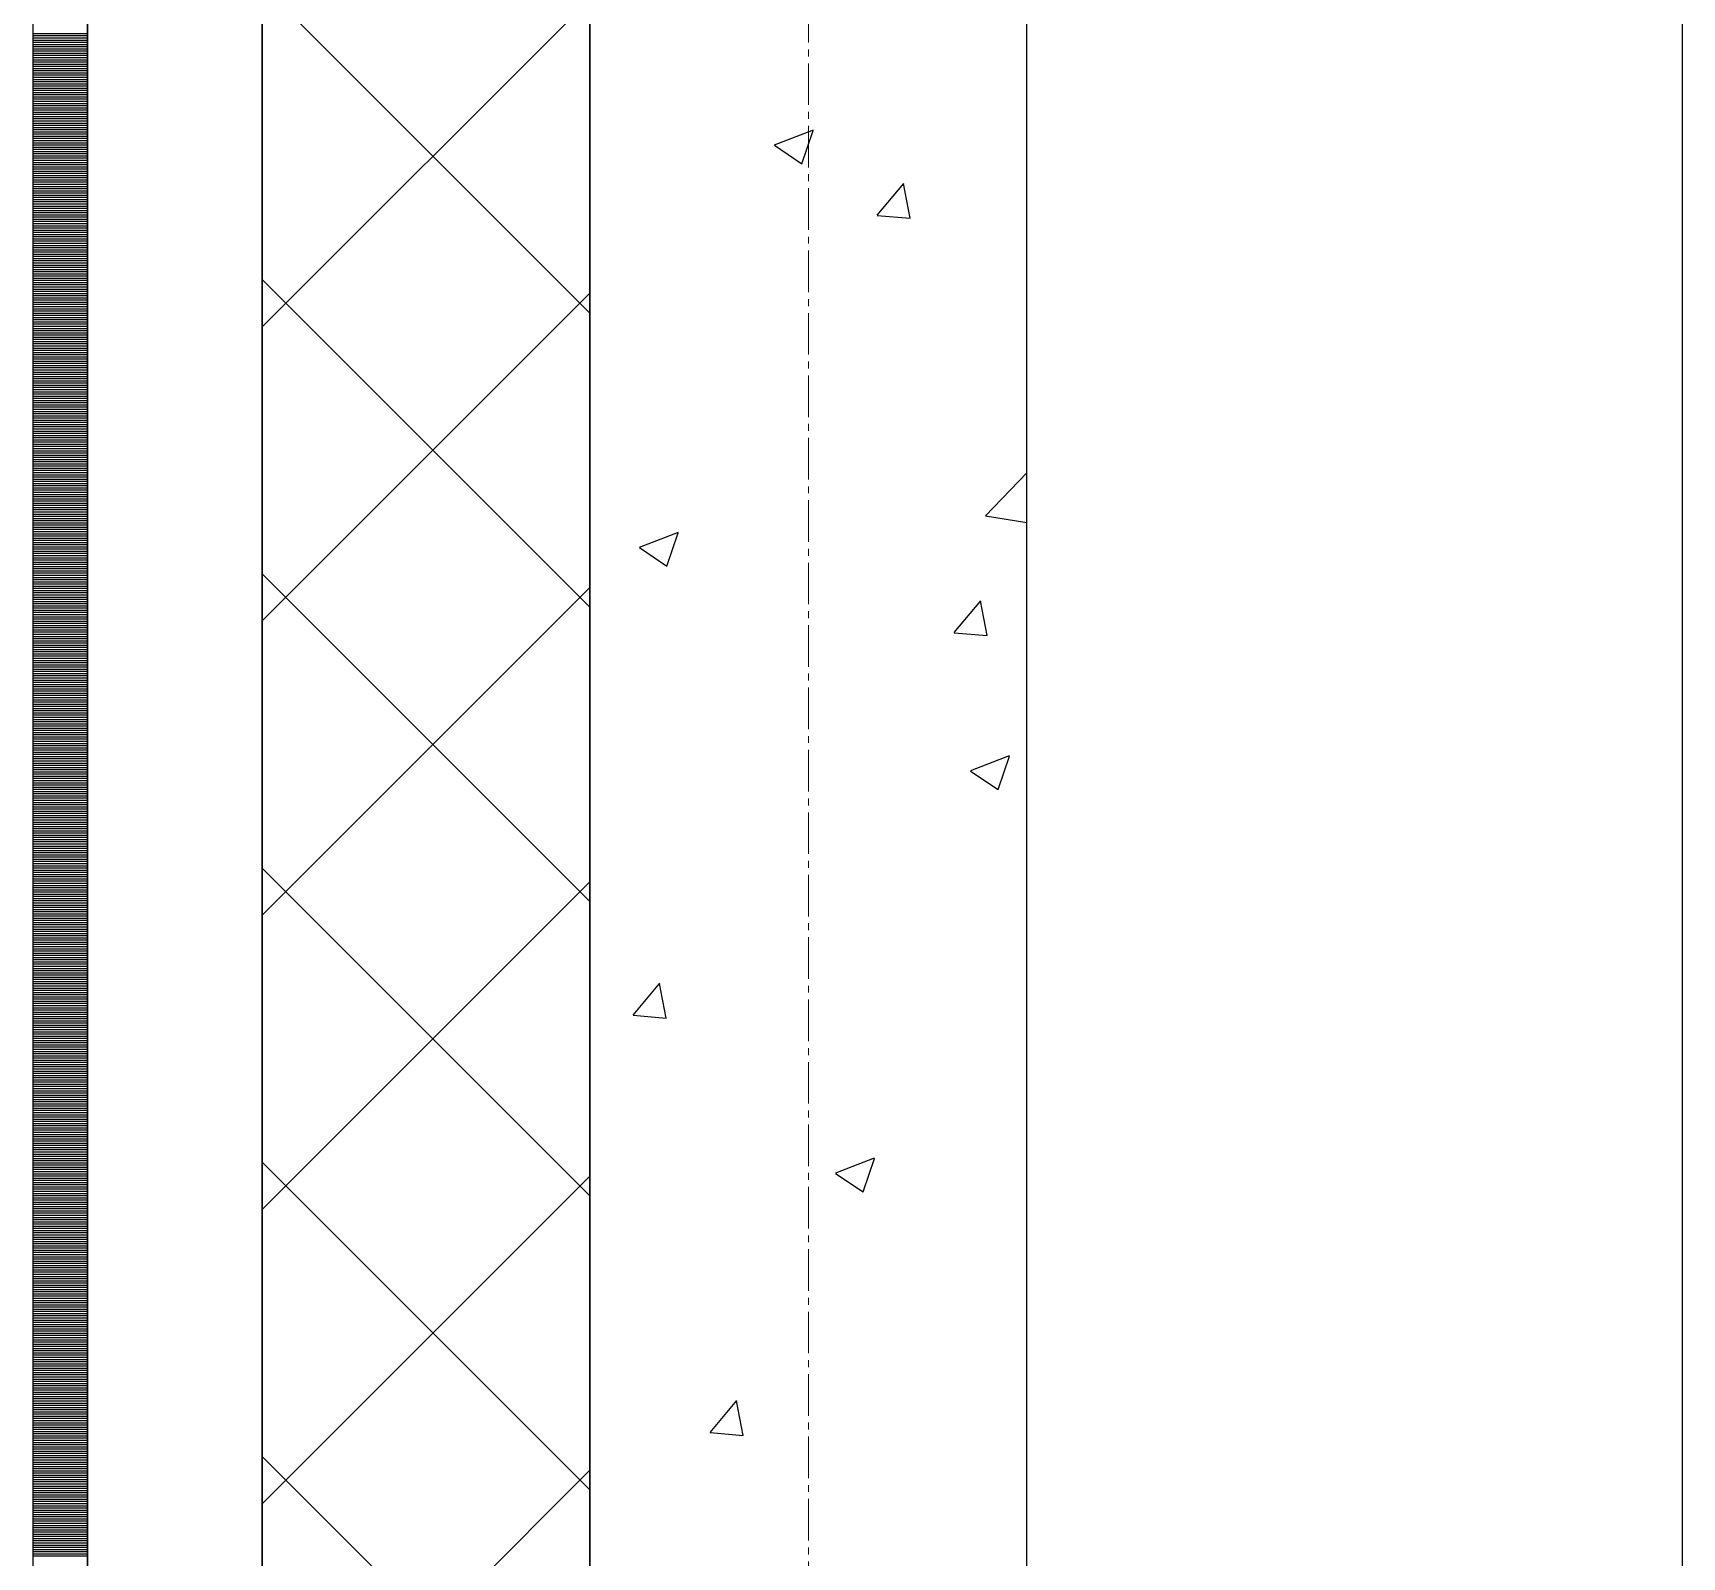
# Model space of a CAD drawing. Header units: millimetres. Extents: x 538266 to 1167394, y 114608 to 637157.
# Drawn here: x 1046079 to 1046834, y 575874 to 576572 of the extents above; entities that cross this region are included whole.
import ezdxf

# ---------------------------------------------------------------- set-up
doc = ezdxf.new("R2010")
doc.units = ezdxf.units.MM
doc.linetypes.add('CENTER2', pattern=[28.575, 19.05, -3.175, 3.175, -3.175])
doc.linetypes.add('DASHED', pattern=[19.05, 12.7, -6.35])
for name, color, linetype, lineweight in [('0) шт стен 3 эт', 150, 'Continuous', 60), ('АР_Стены ПЕНОблок', 52, 'Continuous', 20), ('АР_Тонкая', 254, 'Continuous', 5), ('АР_Утеплитель', 31, 'Continuous', 0), ('АР_Штриховка', 8, 'Continuous', 0)]:
    doc.layers.add(name, color=color, linetype=linetype, lineweight=lineweight)
doc.layers.add('АР_Делит', color=120, linetype='Continuous', lineweight=0, plot=False)
doc.layers.add('КР_Балки-0.5', color=60, linetype='Continuous', lineweight=50, plot=False)
doc.layers.add('РД_Оси_100', color=7, linetype='Continuous', lineweight=0, true_color=0x525252)

# ---------------------------------------------------------------- blocks, each defined once
blk = doc.blocks.new('СОШ_2200_АР_ОСИ_М100_28.05.24')
at = {"layer": 'АР_Делит', "color": 251, "linetype": 'DASHED', "true_color": 0x636466}
blk.add_lwpolyline([(114955, 135155), (114955, -355), (93595.036, -355), (93595.036, 13855), (94145, 13855), (94145, 68320), (66055, 68320), (66055, 13857.73), (83455, 13857.73), (83455, -355), (45245, -355), (45245, 13145), (44695, 13145), (44695, 26755), (45245, 26755), (45245, 68320), (20455, 68320), (20455, 26755), (27955, 26755), (27955, 13145), (-355, 13145), (-355, 100855)], dxfattribs=at)
at = {"layer": 'РД_Оси_100', "color": 251, "linetype": 'CENTER2', "true_color": 0x636466}
blk.add_line((0, -6155), (0, 139938.679), dxfattribs=at)
blk = doc.blocks.new('3_этаж1')
at = {"layer": 'АР_Стены ПЕНОблок', "color": 18, "linetype": 'Continuous', "lineweight": 25, "true_color": 0x000000}
for p, q in [((684283.57, 587568.74), (684283.57, 511368.74)), ((684483.57, 511368.74), (684483.57, 587568.74))]:
    blk.add_line(p, q, dxfattribs=at)
at = {"layer": 'АР_Тонкая', "color": 18, "linetype": 'Continuous', "lineweight": 25, "true_color": 0x000000}
for p, q in [((684028.57, 587568.74), (684028.57, 511368.74)), ((684053.57, 587568.74), (684053.57, 511368.74)), ((684053.57, 511368.74), (684053.57, 587568.74)), ((684133.57, 511368.74), (684133.57, 587568.74))]:
    blk.add_line(p, q, dxfattribs=at)
at = {"layer": 'АР_Утеплитель', "color": 18, "linetype": 'Continuous', "lineweight": 25, "true_color": 0x000000}
for p, q in [((684133.57, 587568.74), (684133.57, 511368.74)), ((684283.57, 511368.74), (684283.57, 587568.74))]:
    blk.add_line(p, q, dxfattribs=at)
at = {"layer": 'АР_Штриховка', "color": 18, "linetype": 'Continuous', "lineweight": 25, "true_color": 0x000000}
for p, q in [((684283.57, 576443.51), (684133.57, 576593.51)), ((684133.57, 576437.22), (684283.57, 576587.22)), ((684028.57, 576571.49), (684053.57, 576571.49)), ((684028.57, 576570.49), (684053.57, 576570.49)), ((684028.57, 576569.49), (684053.57, 576569.49)), ((684028.57, 576568.49), (684053.57, 576568.49)), ((684028.57, 576567.49), (684053.57, 576567.49)), ((684028.57, 576566.49), (684053.57, 576566.49)), ((684028.57, 576565.49), (684053.57, 576565.49)), ((684028.57, 576564.49), (684053.57, 576564.49)), ((684028.57, 576563.49), (684053.57, 576563.49)), ((684028.57, 576562.49), (684053.57, 576562.49)), ((684028.57, 576561.49), (684053.57, 576561.49)), ((684028.57, 576560.49), (684053.57, 576560.49)), ((684028.57, 576559.49), (684053.57, 576559.49)), ((684028.57, 576558.49), (684053.57, 576558.49)), ((684028.57, 576557.49), (684053.57, 576557.49)), ((684028.57, 576556.49), (684053.57, 576556.49)), ((684028.57, 576555.49), (684053.57, 576555.49)), ((684028.57, 576554.49), (684053.57, 576554.49)), ((684028.57, 576553.49), (684053.57, 576553.49)), ((684028.57, 576552.49), (684053.57, 576552.49)), ((684028.57, 576551.49), (684053.57, 576551.49)), ((684028.57, 576550.49), (684053.57, 576550.49)), ((684028.57, 576549.49), (684053.57, 576549.49)), ((684028.57, 576548.49), (684053.57, 576548.49)), ((684028.57, 576547.49), (684053.57, 576547.49)), ((684028.57, 576546.49), (684053.57, 576546.49)), ((684028.57, 576545.49), (684053.57, 576545.49)), ((684028.57, 576544.49), (684053.57, 576544.49)), ((684028.57, 576543.49), (684053.57, 576543.49)), ((684028.57, 576542.49), (684053.57, 576542.49)), ((684028.57, 576541.49), (684053.57, 576541.49)), ((684028.57, 576540.49), (684053.57, 576540.49)), ((684028.57, 576539.49), (684053.57, 576539.49)), ((684028.57, 576538.49), (684053.57, 576538.49)), ((684028.57, 576537.49), (684053.57, 576537.49)), ((684028.57, 576536.49), (684053.57, 576536.49)), ((684028.57, 576535.49), (684053.57, 576535.49)), ((684028.57, 576534.49), (684053.57, 576534.49)), ((684028.57, 576533.49), (684053.57, 576533.49)), ((684028.57, 576532.49), (684053.57, 576532.49)), ((684028.57, 576531.49), (684053.57, 576531.49)), ((684028.57, 576530.49), (684053.57, 576530.49)), ((684028.57, 576529.49), (684053.57, 576529.49)), ((684028.57, 576528.49), (684053.57, 576528.49)), ((684028.57, 576527.49), (684053.57, 576527.49)), ((684028.57, 576526.49), (684053.57, 576526.49)), ((684368.1, 576520.5), (684385.88, 576527.33)), ((684380.65, 576511.75), (684385.8, 576527.1)), ((684028.57, 576525.49), (684053.57, 576525.49)), ((684028.57, 576524.49), (684053.57, 576524.49)), ((684028.57, 576523.49), (684053.57, 576523.49)), ((684028.57, 576522.49), (684053.57, 576522.49)), ((684028.57, 576521.49), (684053.57, 576521.49)), ((684028.57, 576520.49), (684053.57, 576520.49)), ((684028.57, 576519.49), (684053.57, 576519.49)), ((684368, 576520.28), (684380.64, 576511.76)), ((684028.57, 576518.49), (684053.57, 576518.49)), ((684028.57, 576517.49), (684053.57, 576517.49)), ((684028.57, 576516.49), (684053.57, 576516.49)), ((684028.57, 576515.49), (684053.57, 576515.49)), ((684028.57, 576514.49), (684053.57, 576514.49)), ((684028.57, 576513.49), (684053.57, 576513.49)), ((684028.57, 576512.49), (684053.57, 576512.49)), ((684028.57, 576511.49), (684053.57, 576511.49)), ((684028.57, 576510.49), (684053.57, 576510.49)), ((684028.57, 576509.49), (684053.57, 576509.49)), ((684028.57, 576508.49), (684053.57, 576508.49)), ((684028.57, 576507.49), (684053.57, 576507.49)), ((684028.57, 576506.49), (684053.57, 576506.49)), ((684028.57, 576505.49), (684053.57, 576505.49)), ((684028.57, 576504.49), (684053.57, 576504.49)), ((684028.57, 576503.49), (684053.57, 576503.49)), ((684028.57, 576502.49), (684053.57, 576502.49)), ((684028.57, 576501.49), (684053.57, 576501.49)), ((684028.57, 576500.49), (684053.57, 576500.49)), ((684028.57, 576499.49), (684053.57, 576499.49)), ((684028.57, 576498.49), (684053.57, 576498.49)), ((684028.57, 576497.49), (684053.57, 576497.49)), ((684028.57, 576496.49), (684053.57, 576496.49)), ((684415.04, 576488.23), (684427.29, 576502.82)), ((684430.12, 576486.87), (684427.19, 576502.79)), ((684028.57, 576495.49), (684053.57, 576495.49)), ((684028.57, 576494.49), (684053.57, 576494.49)), ((684028.57, 576493.49), (684053.57, 576493.49)), ((684028.57, 576492.49), (684053.57, 576492.49)), ((684028.57, 576491.49), (684053.57, 576491.49)), ((684028.57, 576490.49), (684053.57, 576490.49)), ((684028.57, 576489.49), (684053.57, 576489.49)), ((684028.57, 576488.49), (684053.57, 576488.49)), ((684028.57, 576487.49), (684053.57, 576487.49)), ((684028.57, 576486.49), (684053.57, 576486.49)), ((684028.57, 576485.49), (684053.57, 576485.49)), ((684028.57, 576484.49), (684053.57, 576484.49)), ((684028.57, 576483.49), (684053.57, 576483.49)), ((684028.57, 576482.49), (684053.57, 576482.49)), ((684028.57, 576481.49), (684053.57, 576481.49)), ((684415.04, 576488.22), (684430.22, 576486.89)), ((684028.57, 576480.49), (684053.57, 576480.49)), ((684028.57, 576479.49), (684053.57, 576479.49)), ((684028.57, 576478.49), (684053.57, 576478.49)), ((684028.57, 576477.49), (684053.57, 576477.49)), ((684028.57, 576476.49), (684053.57, 576476.49)), ((684028.57, 576475.49), (684053.57, 576475.49)), ((684028.57, 576474.49), (684053.57, 576474.49)), ((684028.57, 576473.49), (684053.57, 576473.49)), ((684028.57, 576472.49), (684053.57, 576472.49)), ((684028.57, 576471.49), (684053.57, 576471.49)), ((684028.57, 576470.49), (684053.57, 576470.49)), ((684028.57, 576469.49), (684053.57, 576469.49)), ((684028.57, 576468.49), (684053.57, 576468.49)), ((684028.57, 576467.49), (684053.57, 576467.49)), ((684028.57, 576466.49), (684053.57, 576466.49)), ((684028.57, 576465.49), (684053.57, 576465.49)), ((684028.57, 576464.49), (684053.57, 576464.49)), ((684028.57, 576463.49), (684053.57, 576463.49)), ((684028.57, 576462.49), (684053.57, 576462.49)), ((684028.57, 576461.49), (684053.57, 576461.49)), ((684028.57, 576460.49), (684053.57, 576460.49)), ((684028.57, 576459.49), (684053.57, 576459.49)), ((684028.57, 576458.49), (684053.57, 576458.49)), ((684283.57, 576308.81), (684133.57, 576458.81)), ((684028.57, 576457.49), (684053.57, 576457.49)), ((684028.57, 576456.49), (684053.57, 576456.49)), ((684028.57, 576455.49), (684053.57, 576455.49)), ((684028.57, 576454.49), (684053.57, 576454.49)), ((684028.57, 576453.49), (684053.57, 576453.49)), ((684028.57, 576452.49), (684053.57, 576452.49)), ((684028.57, 576451.49), (684053.57, 576451.49)), ((684133.57, 576302.52), (684283.57, 576452.52)), ((684028.57, 576450.49), (684053.57, 576450.49)), ((684028.57, 576449.49), (684053.57, 576449.49)), ((684028.57, 576448.49), (684053.57, 576448.49)), ((684028.57, 576447.49), (684053.57, 576447.49)), ((684028.57, 576446.49), (684053.57, 576446.49)), ((684028.57, 576445.49), (684053.57, 576445.49)), ((684028.57, 576444.49), (684053.57, 576444.49)), ((684028.57, 576443.49), (684053.57, 576443.49)), ((684028.57, 576442.49), (684053.57, 576442.49)), ((684028.57, 576441.49), (684053.57, 576441.49)), ((684028.57, 576440.49), (684053.57, 576440.49)), ((684028.57, 576439.49), (684053.57, 576439.49)), ((684028.57, 576438.49), (684053.57, 576438.49)), ((684028.57, 576437.49), (684053.57, 576437.49)), ((684028.57, 576436.49), (684053.57, 576436.49)), ((684028.57, 576435.49), (684053.57, 576435.49)), ((684028.57, 576434.49), (684053.57, 576434.49)), ((684028.57, 576433.49), (684053.57, 576433.49)), ((684028.57, 576432.49), (684053.57, 576432.49)), ((684028.57, 576431.49), (684053.57, 576431.49)), ((684028.57, 576430.49), (684053.57, 576430.49)), ((684028.57, 576429.49), (684053.57, 576429.49)), ((684028.57, 576428.49), (684053.57, 576428.49)), ((684028.57, 576427.49), (684053.57, 576427.49)), ((684028.57, 576426.49), (684053.57, 576426.49)), ((684028.57, 576425.49), (684053.57, 576425.49)), ((684028.57, 576424.49), (684053.57, 576424.49)), ((684028.57, 576423.49), (684053.57, 576423.49)), ((684028.57, 576422.49), (684053.57, 576422.49)), ((684028.57, 576421.49), (684053.57, 576421.49)), ((684028.57, 576420.49), (684053.57, 576420.49)), ((684028.57, 576419.49), (684053.57, 576419.49)), ((684028.57, 576418.49), (684053.57, 576418.49)), ((684028.57, 576417.49), (684053.57, 576417.49)), ((684028.57, 576416.49), (684053.57, 576416.49)), ((684028.57, 576415.49), (684053.57, 576415.49)), ((684028.57, 576414.49), (684053.57, 576414.49)), ((684028.57, 576413.49), (684053.57, 576413.49)), ((684028.57, 576412.49), (684053.57, 576412.49)), ((684028.57, 576411.49), (684053.57, 576411.49)), ((684028.57, 576410.49), (684053.57, 576410.49)), ((684028.57, 576409.49), (684053.57, 576409.49)), ((684028.57, 576408.49), (684053.57, 576408.49)), ((684028.57, 576407.49), (684053.57, 576407.49)), ((684028.57, 576406.49), (684053.57, 576406.49)), ((684028.57, 576405.49), (684053.57, 576405.49)), ((684028.57, 576404.49), (684053.57, 576404.49)), ((684028.57, 576403.49), (684053.57, 576403.49)), ((684028.57, 576402.49), (684053.57, 576402.49)), ((684028.57, 576401.49), (684053.57, 576401.49)), ((684028.57, 576400.49), (684053.57, 576400.49)), ((684028.57, 576399.49), (684053.57, 576399.49)), ((684028.57, 576398.49), (684053.57, 576398.49)), ((684028.57, 576397.49), (684053.57, 576397.49)), ((684028.57, 576396.49), (684053.57, 576396.49)), ((684028.57, 576395.49), (684053.57, 576395.49)), ((684028.57, 576394.49), (684053.57, 576394.49)), ((684028.57, 576393.49), (684053.57, 576393.49)), ((684028.57, 576392.49), (684053.57, 576392.49)), ((684028.57, 576391.49), (684053.57, 576391.49)), ((684028.57, 576390.49), (684053.57, 576390.49)), ((684028.57, 576389.49), (684053.57, 576389.49)), ((684028.57, 576388.49), (684053.57, 576388.49)), ((684028.57, 576387.49), (684053.57, 576387.49)), ((684028.57, 576386.49), (684053.57, 576386.49)), ((684028.57, 576385.49), (684053.57, 576385.49)), ((684028.57, 576384.49), (684053.57, 576384.49)), ((684028.57, 576383.49), (684053.57, 576383.49)), ((684028.57, 576382.49), (684053.57, 576382.49)), ((684028.57, 576381.49), (684053.57, 576381.49)), ((684028.57, 576380.49), (684053.57, 576380.49)), ((684028.57, 576379.49), (684053.57, 576379.49)), ((684028.57, 576378.49), (684053.57, 576378.49)), ((684028.57, 576377.49), (684053.57, 576377.49)), ((684028.57, 576376.49), (684053.57, 576376.49)), ((684028.57, 576375.49), (684053.57, 576375.49)), ((684028.57, 576374.49), (684053.57, 576374.49)), ((684028.57, 576373.49), (684053.57, 576373.49)), ((684028.57, 576372.49), (684053.57, 576372.49)), ((684028.57, 576371.49), (684053.57, 576371.49)), ((684028.57, 576370.49), (684053.57, 576370.49)), ((684028.57, 576369.49), (684053.57, 576369.49)), ((684028.57, 576368.49), (684053.57, 576368.49)), ((684464.61, 576350.6), (684483.57, 576370.36)), ((684028.57, 576367.49), (684053.57, 576367.49)), ((684028.57, 576366.49), (684053.57, 576366.49)), ((684028.57, 576365.49), (684053.57, 576365.49)), ((684028.57, 576364.49), (684053.57, 576364.49)), ((684028.57, 576363.49), (684053.57, 576363.49)), ((684028.57, 576362.49), (684053.57, 576362.49)), ((684028.57, 576361.49), (684053.57, 576361.49)), ((684028.57, 576360.49), (684053.57, 576360.49)), ((684028.57, 576359.49), (684053.57, 576359.49)), ((684028.57, 576358.49), (684053.57, 576358.49)), ((684028.57, 576357.49), (684053.57, 576357.49)), ((684028.57, 576356.49), (684053.57, 576356.49)), ((684028.57, 576355.49), (684053.57, 576355.49)), ((684028.57, 576354.49), (684053.57, 576354.49)), ((684028.57, 576353.49), (684053.57, 576353.49)), ((684028.57, 576352.49), (684053.57, 576352.49)), ((684028.57, 576351.49), (684053.57, 576351.49)), ((684028.57, 576350.49), (684053.57, 576350.49)), ((684028.57, 576349.49), (684053.57, 576349.49)), ((684028.57, 576348.49), (684053.57, 576348.49)), ((684028.57, 576347.49), (684053.57, 576347.49)), ((684028.57, 576346.49), (684053.57, 576346.49)), ((684028.57, 576345.49), (684053.57, 576345.49)), ((684464.6, 576350.61), (684483.57, 576347.66)), ((684028.57, 576344.49), (684053.57, 576344.49)), ((684028.57, 576343.49), (684053.57, 576343.49)), ((684028.57, 576342.49), (684053.57, 576342.49)), ((684028.57, 576341.49), (684053.57, 576341.49)), ((684028.57, 576340.49), (684053.57, 576340.49)), ((684028.57, 576339.49), (684053.57, 576339.49)), ((684028.57, 576338.49), (684053.57, 576338.49)), ((684028.57, 576337.49), (684053.57, 576337.49)), ((684306.3, 576336.31), (684324.08, 576343.14)), ((684318.84, 576327.57), (684323.99, 576342.92)), ((684028.57, 576336.49), (684053.57, 576336.49)), ((684028.57, 576335.49), (684053.57, 576335.49)), ((684028.57, 576334.49), (684053.57, 576334.49)), ((684028.57, 576333.49), (684053.57, 576333.49)), ((684028.57, 576332.49), (684053.57, 576332.49)), ((684028.57, 576331.49), (684053.57, 576331.49)), ((684028.57, 576330.49), (684053.57, 576330.49)), ((684306.2, 576336.09), (684318.83, 576327.57)), ((684028.57, 576329.49), (684053.57, 576329.49)), ((684028.57, 576328.49), (684053.57, 576328.49)), ((684028.57, 576327.49), (684053.57, 576327.49)), ((684028.57, 576326.49), (684053.57, 576326.49)), ((684028.57, 576325.49), (684053.57, 576325.49)), ((684028.57, 576324.49), (684053.57, 576324.49)), ((684028.57, 576323.49), (684053.57, 576323.49)), ((684028.57, 576322.49), (684053.57, 576322.49)), ((684283.57, 576174.1), (684133.57, 576324.1)), ((684028.57, 576321.49), (684053.57, 576321.49)), ((684028.57, 576320.49), (684053.57, 576320.49)), ((684028.57, 576319.49), (684053.57, 576319.49)), ((684028.57, 576318.49), (684053.57, 576318.49)), ((684028.57, 576317.49), (684053.57, 576317.49)), ((684028.57, 576316.49), (684053.57, 576316.49)), ((684028.57, 576315.49), (684053.57, 576315.49)), ((684133.57, 576167.82), (684283.57, 576317.82)), ((684028.57, 576314.49), (684053.57, 576314.49)), ((684028.57, 576313.49), (684053.57, 576313.49)), ((684028.57, 576312.49), (684053.57, 576312.49)), ((684028.57, 576311.49), (684053.57, 576311.49)), ((684028.57, 576310.49), (684053.57, 576310.49)), ((684028.57, 576309.49), (684053.57, 576309.49)), ((684028.57, 576308.49), (684053.57, 576308.49)), ((684028.57, 576307.49), (684053.57, 576307.49)), ((684450.28, 576297.17), (684462.53, 576311.76)), ((684465.37, 576295.81), (684462.43, 576311.74)), ((684028.57, 576306.49), (684053.57, 576306.49)), ((684028.57, 576305.49), (684053.57, 576305.49)), ((684028.57, 576304.49), (684053.57, 576304.49)), ((684028.57, 576303.49), (684053.57, 576303.49)), ((684028.57, 576302.49), (684053.57, 576302.49)), ((684028.57, 576301.49), (684053.57, 576301.49)), ((684028.57, 576300.49), (684053.57, 576300.49)), ((684028.57, 576299.49), (684053.57, 576299.49)), ((684028.57, 576298.49), (684053.57, 576298.49)), ((684028.57, 576297.49), (684053.57, 576297.49)), ((684028.57, 576296.49), (684053.57, 576296.49)), ((684028.57, 576295.49), (684053.57, 576295.49)), ((684028.57, 576294.49), (684053.57, 576294.49)), ((684028.57, 576293.49), (684053.57, 576293.49)), ((684028.57, 576292.49), (684053.57, 576292.49)), ((684450.28, 576297.16), (684465.47, 576295.83)), ((684028.57, 576291.49), (684053.57, 576291.49)), ((684028.57, 576290.49), (684053.57, 576290.49)), ((684028.57, 576289.49), (684053.57, 576289.49)), ((684028.57, 576288.49), (684053.57, 576288.49)), ((684028.57, 576287.49), (684053.57, 576287.49)), ((684028.57, 576286.49), (684053.57, 576286.49)), ((684028.57, 576285.49), (684053.57, 576285.49)), ((684028.57, 576284.49), (684053.57, 576284.49)), ((684028.57, 576283.49), (684053.57, 576283.49)), ((684028.57, 576282.49), (684053.57, 576282.49)), ((684028.57, 576281.49), (684053.57, 576281.49)), ((684028.57, 576280.49), (684053.57, 576280.49)), ((684028.57, 576279.49), (684053.57, 576279.49)), ((684028.57, 576278.49), (684053.57, 576278.49)), ((684028.57, 576277.49), (684053.57, 576277.49)), ((684028.57, 576276.49), (684053.57, 576276.49)), ((684028.57, 576275.49), (684053.57, 576275.49)), ((684028.57, 576274.49), (684053.57, 576274.49)), ((684028.57, 576273.49), (684053.57, 576273.49)), ((684028.57, 576272.49), (684053.57, 576272.49)), ((684028.57, 576271.49), (684053.57, 576271.49)), ((684028.57, 576270.49), (684053.57, 576270.49)), ((684028.57, 576269.49), (684053.57, 576269.49)), ((684028.57, 576268.49), (684053.57, 576268.49)), ((684028.57, 576267.49), (684053.57, 576267.49)), ((684028.57, 576266.49), (684053.57, 576266.49)), ((684028.57, 576265.49), (684053.57, 576265.49)), ((684028.57, 576264.49), (684053.57, 576264.49)), ((684028.57, 576263.49), (684053.57, 576263.49)), ((684028.57, 576262.49), (684053.57, 576262.49)), ((684028.57, 576261.49), (684053.57, 576261.49)), ((684028.57, 576260.49), (684053.57, 576260.49)), ((684028.57, 576259.49), (684053.57, 576259.49)), ((684028.57, 576258.49), (684053.57, 576258.49)), ((684028.57, 576257.49), (684053.57, 576257.49)), ((684028.57, 576256.49), (684053.57, 576256.49)), ((684028.57, 576255.49), (684053.57, 576255.49)), ((684028.57, 576254.49), (684053.57, 576254.49)), ((684028.57, 576253.49), (684053.57, 576253.49)), ((684028.57, 576252.49), (684053.57, 576252.49)), ((684028.57, 576251.49), (684053.57, 576251.49)), ((684028.57, 576250.49), (684053.57, 576250.49)), ((684028.57, 576249.49), (684053.57, 576249.49)), ((684028.57, 576248.49), (684053.57, 576248.49)), ((684028.57, 576247.49), (684053.57, 576247.49)), ((684028.57, 576246.49), (684053.57, 576246.49)), ((684028.57, 576245.49), (684053.57, 576245.49)), ((684028.57, 576244.49), (684053.57, 576244.49)), ((684028.57, 576243.49), (684053.57, 576243.49)), ((684028.57, 576242.49), (684053.57, 576242.49)), ((684028.57, 576241.49), (684053.57, 576241.49)), ((684028.57, 576240.49), (684053.57, 576240.49)), ((684028.57, 576239.49), (684053.57, 576239.49)), ((684457.91, 576234.04), (684475.7, 576240.87)), ((684470.46, 576225.3), (684475.61, 576240.65)), ((684028.57, 576238.49), (684053.57, 576238.49)), ((684028.57, 576237.49), (684053.57, 576237.49)), ((684028.57, 576236.49), (684053.57, 576236.49)), ((684028.57, 576235.49), (684053.57, 576235.49)), ((684028.57, 576234.49), (684053.57, 576234.49)), ((684028.57, 576233.49), (684053.57, 576233.49)), ((684028.57, 576232.49), (684053.57, 576232.49)), ((684457.81, 576233.83), (684470.45, 576225.3)), ((684028.57, 576231.49), (684053.57, 576231.49)), ((684028.57, 576230.49), (684053.57, 576230.49)), ((684028.57, 576229.49), (684053.57, 576229.49)), ((684028.57, 576228.49), (684053.57, 576228.49)), ((684028.57, 576227.49), (684053.57, 576227.49)), ((684028.57, 576226.49), (684053.57, 576226.49)), ((684028.57, 576225.49), (684053.57, 576225.49)), ((684028.57, 576224.49), (684053.57, 576224.49)), ((684028.57, 576223.49), (684053.57, 576223.49)), ((684028.57, 576222.49), (684053.57, 576222.49)), ((684028.57, 576221.49), (684053.57, 576221.49)), ((684028.57, 576220.49), (684053.57, 576220.49)), ((684028.57, 576219.49), (684053.57, 576219.49)), ((684028.57, 576218.49), (684053.57, 576218.49)), ((684028.57, 576217.49), (684053.57, 576217.49)), ((684028.57, 576216.49), (684053.57, 576216.49)), ((684028.57, 576215.49), (684053.57, 576215.49)), ((684028.57, 576214.49), (684053.57, 576214.49)), ((684028.57, 576213.49), (684053.57, 576213.49)), ((684028.57, 576212.49), (684053.57, 576212.49)), ((684028.57, 576211.49), (684053.57, 576211.49)), ((684028.57, 576210.49), (684053.57, 576210.49)), ((684028.57, 576209.49), (684053.57, 576209.49)), ((684028.57, 576208.49), (684053.57, 576208.49)), ((684028.57, 576207.49), (684053.57, 576207.49)), ((684028.57, 576206.49), (684053.57, 576206.49)), ((684028.57, 576205.49), (684053.57, 576205.49)), ((684028.57, 576204.49), (684053.57, 576204.49)), ((684028.57, 576203.49), (684053.57, 576203.49)), ((684028.57, 576202.49), (684053.57, 576202.49)), ((684028.57, 576201.49), (684053.57, 576201.49)), ((684028.57, 576200.49), (684053.57, 576200.49)), ((684028.57, 576199.49), (684053.57, 576199.49)), ((684028.57, 576198.49), (684053.57, 576198.49)), ((684028.57, 576197.49), (684053.57, 576197.49)), ((684028.57, 576196.49), (684053.57, 576196.49)), ((684028.57, 576195.49), (684053.57, 576195.49)), ((684028.57, 576194.49), (684053.57, 576194.49)), ((684028.57, 576193.49), (684053.57, 576193.49)), ((684028.57, 576192.49), (684053.57, 576192.49)), ((684028.57, 576191.49), (684053.57, 576191.49)), ((684028.57, 576190.49), (684053.57, 576190.49)), ((684028.57, 576189.49), (684053.57, 576189.49)), ((684028.57, 576188.49), (684053.57, 576188.49)), ((684028.57, 576187.49), (684053.57, 576187.49)), ((684028.57, 576186.49), (684053.57, 576186.49)), ((684283.57, 576039.4), (684133.57, 576189.4)), ((684028.57, 576185.49), (684053.57, 576185.49)), ((684028.57, 576184.49), (684053.57, 576184.49)), ((684028.57, 576183.49), (684053.57, 576183.49)), ((684028.57, 576182.49), (684053.57, 576182.49)), ((684028.57, 576181.49), (684053.57, 576181.49)), ((684028.57, 576180.49), (684053.57, 576180.49)), ((684028.57, 576179.49), (684053.57, 576179.49)), ((684133.57, 576033.11), (684283.57, 576183.11)), ((684028.57, 576178.49), (684053.57, 576178.49)), ((684028.57, 576177.49), (684053.57, 576177.49)), ((684028.57, 576176.49), (684053.57, 576176.49)), ((684028.57, 576175.49), (684053.57, 576175.49)), ((684028.57, 576174.49), (684053.57, 576174.49)), ((684028.57, 576173.49), (684053.57, 576173.49)), ((684028.57, 576172.49), (684053.57, 576172.49)), ((684028.57, 576171.49), (684053.57, 576171.49)), ((684028.57, 576170.49), (684053.57, 576170.49)), ((684028.57, 576169.49), (684053.57, 576169.49)), ((684028.57, 576168.49), (684053.57, 576168.49)), ((684028.57, 576167.49), (684053.57, 576167.49)), ((684028.57, 576166.49), (684053.57, 576166.49)), ((684028.57, 576165.49), (684053.57, 576165.49)), ((684028.57, 576164.49), (684053.57, 576164.49)), ((684028.57, 576163.49), (684053.57, 576163.49)), ((684028.57, 576162.49), (684053.57, 576162.49)), ((684028.57, 576161.49), (684053.57, 576161.49)), ((684028.57, 576160.49), (684053.57, 576160.49)), ((684028.57, 576159.49), (684053.57, 576159.49)), ((684028.57, 576158.49), (684053.57, 576158.49)), ((684028.57, 576157.49), (684053.57, 576157.49)), ((684028.57, 576156.49), (684053.57, 576156.49)), ((684028.57, 576155.49), (684053.57, 576155.49)), ((684028.57, 576154.49), (684053.57, 576154.49)), ((684028.57, 576153.49), (684053.57, 576153.49)), ((684028.57, 576152.49), (684053.57, 576152.49)), ((684028.57, 576151.49), (684053.57, 576151.49)), ((684028.57, 576150.49), (684053.57, 576150.49)), ((684028.57, 576149.49), (684053.57, 576149.49)), ((684028.57, 576148.49), (684053.57, 576148.49)), ((684028.57, 576147.49), (684053.57, 576147.49)), ((684028.57, 576146.49), (684053.57, 576146.49)), ((684028.57, 576145.49), (684053.57, 576145.49)), ((684028.57, 576144.49), (684053.57, 576144.49)), ((684028.57, 576143.49), (684053.57, 576143.49)), ((684028.57, 576142.49), (684053.57, 576142.49)), ((684028.57, 576141.49), (684053.57, 576141.49)), ((684028.57, 576140.49), (684053.57, 576140.49)), ((684028.57, 576139.49), (684053.57, 576139.49)), ((684028.57, 576138.49), (684053.57, 576138.49)), ((684028.57, 576137.49), (684053.57, 576137.49)), ((684028.57, 576136.49), (684053.57, 576136.49)), ((684028.57, 576135.49), (684053.57, 576135.49)), ((684028.57, 576134.49), (684053.57, 576134.49)), ((684303.34, 576122.05), (684315.59, 576136.65)), ((684318.43, 576120.7), (684315.49, 576136.62)), ((684028.57, 576133.49), (684053.57, 576133.49)), ((684028.57, 576132.49), (684053.57, 576132.49)), ((684028.57, 576131.49), (684053.57, 576131.49)), ((684028.57, 576130.49), (684053.57, 576130.49)), ((684028.57, 576129.49), (684053.57, 576129.49)), ((684028.57, 576128.49), (684053.57, 576128.49)), ((684028.57, 576127.49), (684053.57, 576127.49)), ((684028.57, 576126.49), (684053.57, 576126.49)), ((684028.57, 576125.49), (684053.57, 576125.49)), ((684028.57, 576124.49), (684053.57, 576124.49)), ((684028.57, 576123.49), (684053.57, 576123.49)), ((684028.57, 576122.49), (684053.57, 576122.49)), ((684028.57, 576121.49), (684053.57, 576121.49)), ((684028.57, 576120.49), (684053.57, 576120.49)), ((684028.57, 576119.49), (684053.57, 576119.49)), ((684028.57, 576118.49), (684053.57, 576118.49)), ((684303.34, 576122.04), (684318.52, 576120.71)), ((684028.57, 576117.49), (684053.57, 576117.49)), ((684028.57, 576116.49), (684053.57, 576116.49)), ((684028.57, 576115.49), (684053.57, 576115.49)), ((684028.57, 576114.49), (684053.57, 576114.49)), ((684028.57, 576113.49), (684053.57, 576113.49)), ((684028.57, 576112.49), (684053.57, 576112.49)), ((684028.57, 576111.49), (684053.57, 576111.49)), ((684028.57, 576110.49), (684053.57, 576110.49)), ((684028.57, 576109.49), (684053.57, 576109.49)), ((684028.57, 576108.49), (684053.57, 576108.49)), ((684028.57, 576107.49), (684053.57, 576107.49)), ((684028.57, 576106.49), (684053.57, 576106.49)), ((684028.57, 576105.49), (684053.57, 576105.49)), ((684028.57, 576104.49), (684053.57, 576104.49)), ((684028.57, 576103.49), (684053.57, 576103.49)), ((684028.57, 576102.49), (684053.57, 576102.49)), ((684028.57, 576101.49), (684053.57, 576101.49)), ((684028.57, 576100.49), (684053.57, 576100.49)), ((684028.57, 576099.49), (684053.57, 576099.49)), ((684028.57, 576098.49), (684053.57, 576098.49)), ((684028.57, 576097.49), (684053.57, 576097.49)), ((684028.57, 576096.49), (684053.57, 576096.49)), ((684028.57, 576095.49), (684053.57, 576095.49)), ((684028.57, 576094.49), (684053.57, 576094.49)), ((684028.57, 576093.49), (684053.57, 576093.49)), ((684028.57, 576092.49), (684053.57, 576092.49)), ((684028.57, 576091.49), (684053.57, 576091.49)), ((684028.57, 576090.49), (684053.57, 576090.49)), ((684028.57, 576089.49), (684053.57, 576089.49)), ((684028.57, 576088.49), (684053.57, 576088.49)), ((684028.57, 576087.49), (684053.57, 576087.49)), ((684028.57, 576086.49), (684053.57, 576086.49)), ((684028.57, 576085.49), (684053.57, 576085.49)), ((684028.57, 576084.49), (684053.57, 576084.49)), ((684028.57, 576083.49), (684053.57, 576083.49)), ((684028.57, 576082.49), (684053.57, 576082.49)), ((684028.57, 576081.49), (684053.57, 576081.49)), ((684028.57, 576080.49), (684053.57, 576080.49)), ((684028.57, 576079.49), (684053.57, 576079.49)), ((684028.57, 576078.49), (684053.57, 576078.49)), ((684028.57, 576077.49), (684053.57, 576077.49)), ((684028.57, 576076.49), (684053.57, 576076.49)), ((684028.57, 576075.49), (684053.57, 576075.49)), ((684028.57, 576074.49), (684053.57, 576074.49)), ((684028.57, 576073.49), (684053.57, 576073.49)), ((684028.57, 576072.49), (684053.57, 576072.49)), ((684028.57, 576071.49), (684053.57, 576071.49)), ((684028.57, 576070.49), (684053.57, 576070.49)), ((684028.57, 576069.49), (684053.57, 576069.49)), ((684028.57, 576068.49), (684053.57, 576068.49)), ((684028.57, 576067.49), (684053.57, 576067.49)), ((684028.57, 576066.49), (684053.57, 576066.49)), ((684028.57, 576065.49), (684053.57, 576065.49)), ((684028.57, 576064.49), (684053.57, 576064.49)), ((684028.57, 576063.49), (684053.57, 576063.49)), ((684028.57, 576062.49), (684053.57, 576062.49)), ((684028.57, 576061.49), (684053.57, 576061.49)), ((684028.57, 576060.49), (684053.57, 576060.49)), ((684028.57, 576059.49), (684053.57, 576059.49)), ((684028.57, 576058.49), (684053.57, 576058.49)), ((684028.57, 576057.49), (684053.57, 576057.49)), ((684028.57, 576056.49), (684053.57, 576056.49)), ((684028.57, 576055.49), (684053.57, 576055.49)), ((684028.57, 576054.49), (684053.57, 576054.49)), ((684028.57, 576053.49), (684053.57, 576053.49)), ((684028.57, 576052.49), (684053.57, 576052.49)), ((684028.57, 576051.49), (684053.57, 576051.49)), ((684028.57, 576050.49), (684053.57, 576050.49)), ((684283.57, 575904.7), (684133.57, 576054.7)), ((684396.11, 576049.86), (684413.89, 576056.68)), ((684408.66, 576041.11), (684413.81, 576056.46)), ((684028.57, 576049.49), (684053.57, 576049.49)), ((684028.57, 576048.49), (684053.57, 576048.49)), ((684028.57, 576047.49), (684053.57, 576047.49)), ((684028.57, 576046.49), (684053.57, 576046.49)), ((684028.57, 576045.49), (684053.57, 576045.49)), ((684028.57, 576044.49), (684053.57, 576044.49)), ((684028.57, 576043.49), (684053.57, 576043.49)), ((684133.57, 575898.41), (684283.57, 576048.41)), ((684396.01, 576049.64), (684408.65, 576041.12)), ((684028.57, 576042.49), (684053.57, 576042.49)), ((684028.57, 576041.49), (684053.57, 576041.49)), ((684028.57, 576040.49), (684053.57, 576040.49)), ((684028.57, 576039.49), (684053.57, 576039.49)), ((684028.57, 576038.49), (684053.57, 576038.49)), ((684028.57, 576037.49), (684053.57, 576037.49)), ((684028.57, 576036.49), (684053.57, 576036.49)), ((684028.57, 576035.49), (684053.57, 576035.49)), ((684028.57, 576034.49), (684053.57, 576034.49)), ((684028.57, 576033.49), (684053.57, 576033.49)), ((684028.57, 576032.49), (684053.57, 576032.49)), ((684028.57, 576031.49), (684053.57, 576031.49)), ((684028.57, 576030.49), (684053.57, 576030.49)), ((684028.57, 576029.49), (684053.57, 576029.49)), ((684028.57, 576028.49), (684053.57, 576028.49)), ((684028.57, 576027.49), (684053.57, 576027.49)), ((684028.57, 576026.49), (684053.57, 576026.49)), ((684028.57, 576025.49), (684053.57, 576025.49)), ((684028.57, 576024.49), (684053.57, 576024.49)), ((684028.57, 576023.49), (684053.57, 576023.49)), ((684028.57, 576022.49), (684053.57, 576022.49)), ((684028.57, 576021.49), (684053.57, 576021.49)), ((684028.57, 576020.49), (684053.57, 576020.49)), ((684028.57, 576019.49), (684053.57, 576019.49)), ((684028.57, 576018.49), (684053.57, 576018.49)), ((684028.57, 576017.49), (684053.57, 576017.49)), ((684028.57, 576016.49), (684053.57, 576016.49)), ((684028.57, 576015.49), (684053.57, 576015.49)), ((684028.57, 576014.49), (684053.57, 576014.49)), ((684028.57, 576013.49), (684053.57, 576013.49)), ((684028.57, 576012.49), (684053.57, 576012.49)), ((684028.57, 576011.49), (684053.57, 576011.49)), ((684028.57, 576010.49), (684053.57, 576010.49)), ((684028.57, 576009.49), (684053.57, 576009.49)), ((684028.57, 576008.49), (684053.57, 576008.49)), ((684028.57, 576007.49), (684053.57, 576007.49)), ((684028.57, 576006.49), (684053.57, 576006.49)), ((684028.57, 576005.49), (684053.57, 576005.49)), ((684028.57, 576004.49), (684053.57, 576004.49)), ((684028.57, 576003.49), (684053.57, 576003.49)), ((684028.57, 576002.49), (684053.57, 576002.49)), ((684028.57, 576001.49), (684053.57, 576001.49)), ((684028.57, 576000.49), (684053.57, 576000.49)), ((684028.57, 575999.49), (684053.57, 575999.49)), ((684028.57, 575998.49), (684053.57, 575998.49)), ((684028.57, 575997.49), (684053.57, 575997.49)), ((684028.57, 575996.49), (684053.57, 575996.49)), ((684028.57, 575995.49), (684053.57, 575995.49)), ((684028.57, 575994.49), (684053.57, 575994.49)), ((684028.57, 575993.49), (684053.57, 575993.49)), ((684028.57, 575992.49), (684053.57, 575992.49)), ((684028.57, 575991.49), (684053.57, 575991.49)), ((684028.57, 575990.49), (684053.57, 575990.49)), ((684028.57, 575989.49), (684053.57, 575989.49)), ((684028.57, 575988.49), (684053.57, 575988.49)), ((684028.57, 575987.49), (684053.57, 575987.49)), ((684028.57, 575986.49), (684053.57, 575986.49)), ((684028.57, 575985.49), (684053.57, 575985.49)), ((684028.57, 575984.49), (684053.57, 575984.49)), ((684028.57, 575983.49), (684053.57, 575983.49)), ((684028.57, 575982.49), (684053.57, 575982.49)), ((684028.57, 575981.49), (684053.57, 575981.49)), ((684028.57, 575980.49), (684053.57, 575980.49)), ((684028.57, 575979.49), (684053.57, 575979.49)), ((684028.57, 575978.49), (684053.57, 575978.49)), ((684028.57, 575977.49), (684053.57, 575977.49)), ((684028.57, 575976.49), (684053.57, 575976.49)), ((684028.57, 575975.49), (684053.57, 575975.49)), ((684028.57, 575974.49), (684053.57, 575974.49)), ((684028.57, 575973.49), (684053.57, 575973.49)), ((684028.57, 575972.49), (684053.57, 575972.49)), ((684028.57, 575971.49), (684053.57, 575971.49)), ((684028.57, 575970.49), (684053.57, 575970.49)), ((684028.57, 575969.49), (684053.57, 575969.49)), ((684028.57, 575968.49), (684053.57, 575968.49)), ((684028.57, 575967.49), (684053.57, 575967.49)), ((684028.57, 575966.49), (684053.57, 575966.49)), ((684028.57, 575965.49), (684053.57, 575965.49)), ((684028.57, 575964.49), (684053.57, 575964.49)), ((684028.57, 575963.49), (684053.57, 575963.49)), ((684028.57, 575962.49), (684053.57, 575962.49)), ((684028.57, 575961.49), (684053.57, 575961.49)), ((684028.57, 575960.49), (684053.57, 575960.49)), ((684028.57, 575959.49), (684053.57, 575959.49)), ((684028.57, 575958.49), (684053.57, 575958.49)), ((684028.57, 575957.49), (684053.57, 575957.49)), ((684028.57, 575956.49), (684053.57, 575956.49)), ((684028.57, 575955.49), (684053.57, 575955.49)), ((684028.57, 575954.49), (684053.57, 575954.49)), ((684028.57, 575953.49), (684053.57, 575953.49)), ((684028.57, 575952.49), (684053.57, 575952.49)), ((684028.57, 575951.49), (684053.57, 575951.49)), ((684028.57, 575950.49), (684053.57, 575950.49)), ((684028.57, 575949.49), (684053.57, 575949.49)), ((684028.57, 575948.49), (684053.57, 575948.49)), ((684028.57, 575947.49), (684053.57, 575947.49)), ((684028.57, 575946.49), (684053.57, 575946.49)), ((684028.57, 575945.49), (684053.57, 575945.49)), ((684338.59, 575931), (684350.83, 575945.59)), ((684353.67, 575929.64), (684350.73, 575945.56)), ((684028.57, 575944.49), (684053.57, 575944.49)), ((684028.57, 575943.49), (684053.57, 575943.49)), ((684028.57, 575942.49), (684053.57, 575942.49)), ((684028.57, 575941.49), (684053.57, 575941.49)), ((684028.57, 575940.49), (684053.57, 575940.49)), ((684028.57, 575939.49), (684053.57, 575939.49)), ((684028.57, 575938.49), (684053.57, 575938.49)), ((684028.57, 575937.49), (684053.57, 575937.49)), ((684028.57, 575936.49), (684053.57, 575936.49)), ((684028.57, 575935.49), (684053.57, 575935.49)), ((684028.57, 575934.49), (684053.57, 575934.49)), ((684028.57, 575933.49), (684053.57, 575933.49)), ((684028.57, 575932.49), (684053.57, 575932.49)), ((684028.57, 575931.49), (684053.57, 575931.49)), ((684028.57, 575930.49), (684053.57, 575930.49)), ((684338.59, 575930.99), (684353.77, 575929.66)), ((684028.57, 575929.49), (684053.57, 575929.49)), ((684028.57, 575928.49), (684053.57, 575928.49)), ((684028.57, 575927.49), (684053.57, 575927.49)), ((684028.57, 575926.49), (684053.57, 575926.49)), ((684028.57, 575925.49), (684053.57, 575925.49)), ((684028.57, 575924.49), (684053.57, 575924.49)), ((684028.57, 575923.49), (684053.57, 575923.49)), ((684028.57, 575922.49), (684053.57, 575922.49)), ((684028.57, 575921.49), (684053.57, 575921.49)), ((684028.57, 575920.49), (684053.57, 575920.49)), ((684028.57, 575919.49), (684053.57, 575919.49)), ((684028.57, 575918.49), (684053.57, 575918.49)), ((684028.57, 575917.49), (684053.57, 575917.49)), ((684028.57, 575916.49), (684053.57, 575916.49)), ((684028.57, 575915.49), (684053.57, 575915.49)), ((684283.57, 575769.99), (684133.57, 575919.99)), ((684028.57, 575914.49), (684053.57, 575914.49)), ((684028.57, 575913.49), (684053.57, 575913.49)), ((684028.57, 575912.49), (684053.57, 575912.49)), ((684028.57, 575911.49), (684053.57, 575911.49)), ((684028.57, 575910.49), (684053.57, 575910.49)), ((684028.57, 575909.49), (684053.57, 575909.49)), ((684028.57, 575908.49), (684053.57, 575908.49)), ((684028.57, 575907.49), (684053.57, 575907.49)), ((684133.57, 575763.7), (684283.57, 575913.7)), ((684028.57, 575906.49), (684053.57, 575906.49)), ((684028.57, 575905.49), (684053.57, 575905.49)), ((684028.57, 575904.49), (684053.57, 575904.49)), ((684028.57, 575903.49), (684053.57, 575903.49)), ((684028.57, 575902.49), (684053.57, 575902.49)), ((684028.57, 575901.49), (684053.57, 575901.49)), ((684028.57, 575900.49), (684053.57, 575900.49)), ((684028.57, 575899.49), (684053.57, 575899.49)), ((684028.57, 575898.49), (684053.57, 575898.49)), ((684028.57, 575897.49), (684053.57, 575897.49)), ((684028.57, 575896.49), (684053.57, 575896.49)), ((684028.57, 575895.49), (684053.57, 575895.49)), ((684028.57, 575894.49), (684053.57, 575894.49)), ((684028.57, 575893.49), (684053.57, 575893.49)), ((684028.57, 575892.49), (684053.57, 575892.49)), ((684028.57, 575891.49), (684053.57, 575891.49)), ((684028.57, 575890.49), (684053.57, 575890.49)), ((684028.57, 575889.49), (684053.57, 575889.49)), ((684028.57, 575888.49), (684053.57, 575888.49)), ((684028.57, 575887.49), (684053.57, 575887.49)), ((684028.57, 575886.49), (684053.57, 575886.49)), ((684028.57, 575885.49), (684053.57, 575885.49)), ((684028.57, 575884.49), (684053.57, 575884.49)), ((684028.57, 575883.49), (684053.57, 575883.49)), ((684028.57, 575882.49), (684053.57, 575882.49)), ((684028.57, 575881.49), (684053.57, 575881.49)), ((684028.57, 575880.49), (684053.57, 575880.49)), ((684028.57, 575879.49), (684053.57, 575879.49)), ((684028.57, 575878.49), (684053.57, 575878.49)), ((684028.57, 575877.49), (684053.57, 575877.49)), ((684028.57, 575876.49), (684053.57, 575876.49)), ((684028.57, 575875.49), (684053.57, 575875.49)), ((684028.57, 575874.49), (684053.57, 575874.49))]:
    blk.add_line(p, q, dxfattribs=at)
at = {"layer": 'КР_Балки-0.5', "color": 18, "lineweight": 25, "ltscale": 200, "true_color": 0x000000}
for p, q in [((684283.57, 561068.74), (684283.57, 587568.74)), ((684783.57, 587568.74), (684783.57, 561068.74))]:
    blk.add_line(p, q, dxfattribs=at)

msp = doc.modelspace()

# ---------------------------------------------------------------- block references
at = {"layer": '0) шт стен 3 эт', "color": 5, "lineweight": 25}
msp.add_blockref('3_этаж1', (362050.01, 0), dxfattribs=at)
at = {"layer": 'РД_Оси_100', "lineweight": 25}
msp.add_blockref('СОШ_2200_АР_ОСИ_М100_28.05.24', (1046433.58, 496768.74), dxfattribs=at)

doc.saveas('drawing.dxf')
